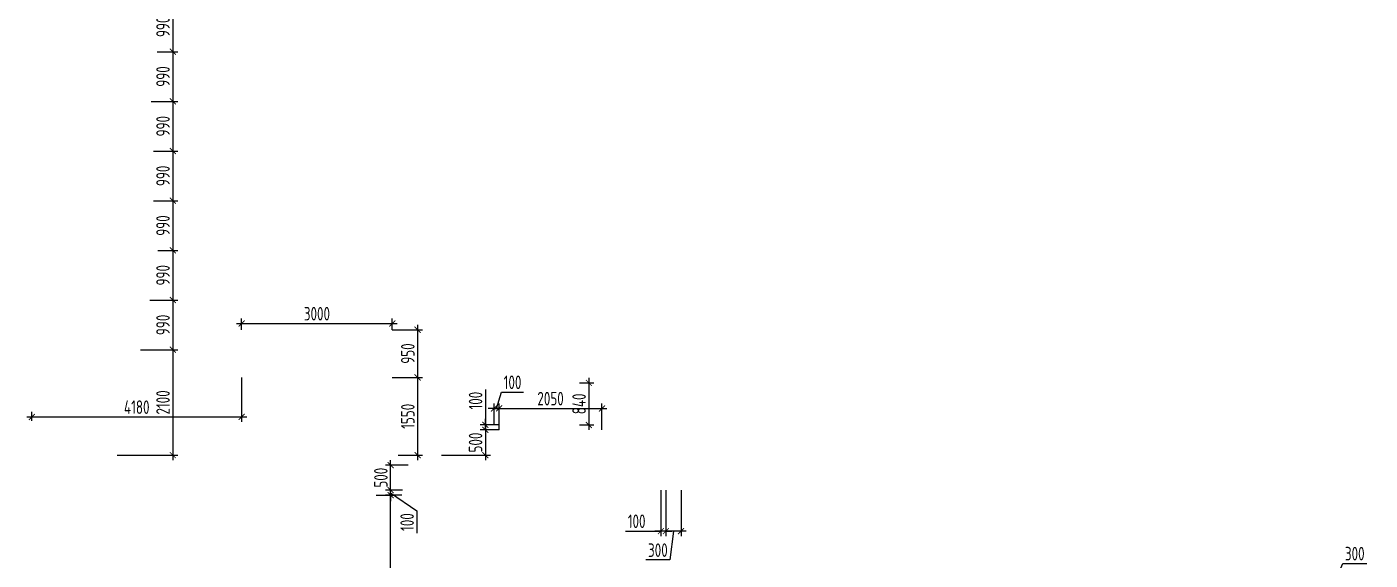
# Model space of a CAD drawing. Header units: millimetres. Extents: x -350007 to 536090, y -888 to 198380.
# Drawn here: x -77076 to -50309, y 80593 to 91221 of the extents above; entities that cross this region are included whole.
import ezdxf

# ---------------------------------------------------------------- set-up
doc = ezdxf.new("R2010")
doc.units = ezdxf.units.MM
doc.layers.add('АР_Размеры нов.', color=15, linetype='Continuous', lineweight=0)
doc.styles.add('ISOCPEUR', font='isocpeur.ttf', dxfattribs={"width": 0.7})
doc.dimstyles.new('R_100', dxfattribs={"dimtxt": 270, "dimasz": 120, "dimexe": 100, "dimexo": 0, "dimgap": 60, "dimtad": 1, "dimdec": 0, "dimrnd": 5, "dimzin": 0, "dimdsep": 46, "dimtxsty": 'ISOCPEUR', "dimblk": 'ARCHTICK', "dimcen": 0, "dimdle": 100, "dimclrd": 256, "dimclre": 256, "dimclrt": 256, "dimadec": 0, "dimazin": 0, "dimtfac": 2, "dimtdec": 0, "dimtofl": 0, "dimtmove": 1, "dimatfit": 3, "dimfxl": 1, "dimtvp": 3, "dimtolj": 1, "dimtzin": 0, "dimarcsym": 0})

# ---------------------------------------------------------------- blocks, each defined once
blk = doc.blocks.new('_ArchTick')
at = {"color": 0, "linetype": 'ByBlock', "const_width": 0.15}
blk.add_lwpolyline([(-0.5, -0.5), (0.5, 0.5)], dxfattribs=at)
blk = doc.blocks.new('*D2902')
at = {"layer": 'Defpoints', "color": 0, "ltscale": 100, "transparency": 16777216}
for p in [(-73635, 91716), (-74479, 90726), (-74168, 90726)]:
    blk.add_point(p, dxfattribs=at)
at = {"layer": 'АР_Размеры нов.', "lineweight": -2, "ltscale": 100, "transparency": 16777216}
for p, q in [((-74168, 91816), (-74168, 90626)), ((-73635, 91716), (-74268, 91716)), ((-74479, 90726), (-74068, 90726))]:
    blk.add_line(p, q, dxfattribs=at)
at = {"layer": 'АР_Размеры нов.', "lineweight": -2, "ltscale": 100, "transparency": 16777216, "xscale": 120, "yscale": 120, "zscale": 120}
for p, rotation in [((-74168, 91716), 90), ((-74168, 90726), 270)]:
    blk.add_blockref('_ArchTick', p, dxfattribs=dict(at, rotation=rotation))
at = {"layer": 'АР_Размеры нов.', "ltscale": 100, "transparency": 16777216, "insert": (-74363, 91221), "char_height": 270, "attachment_point": 5, "rotation": 90, "style": 'ISOCPEUR'}
blk.add_mtext('\\A1;990', dxfattribs=at)
blk = doc.blocks.new('*D2903')
at = {"layer": 'Defpoints', "color": 0, "ltscale": 100, "transparency": 16777216}
for p in [(-74479, 90726), (-74598, 89736), (-74168, 89736)]:
    blk.add_point(p, dxfattribs=at)
at = {"layer": 'АР_Размеры нов.', "lineweight": -2, "ltscale": 100, "transparency": 16777216}
for p, q in [((-74168, 90826), (-74168, 89636)), ((-74479, 90726), (-74068, 90726)), ((-74598, 89736), (-74068, 89736))]:
    blk.add_line(p, q, dxfattribs=at)
at = {"layer": 'АР_Размеры нов.', "lineweight": -2, "ltscale": 100, "transparency": 16777216, "xscale": 120, "yscale": 120, "zscale": 120}
for p, rotation in [((-74168, 90726), 90), ((-74168, 89736), 270)]:
    blk.add_blockref('_ArchTick', p, dxfattribs=dict(at, rotation=rotation))
at = {"layer": 'АР_Размеры нов.', "ltscale": 100, "transparency": 16777216, "insert": (-74363, 90231), "char_height": 270, "attachment_point": 5, "rotation": 90, "style": 'ISOCPEUR'}
blk.add_mtext('\\A1;990', dxfattribs=at)
blk = doc.blocks.new('*D2904')
at = {"layer": 'Defpoints', "color": 0, "ltscale": 100, "transparency": 16777216}
for p in [(-74598, 89736), (-74553, 88746), (-74168, 88746)]:
    blk.add_point(p, dxfattribs=at)
at = {"layer": 'АР_Размеры нов.', "lineweight": -2, "ltscale": 100, "transparency": 16777216}
for p, q in [((-74598, 89736), (-74068, 89736)), ((-74168, 89836), (-74168, 88646)), ((-74553, 88746), (-74068, 88746))]:
    blk.add_line(p, q, dxfattribs=at)
at = {"layer": 'АР_Размеры нов.', "lineweight": -2, "ltscale": 100, "transparency": 16777216, "xscale": 120, "yscale": 120, "zscale": 120}
for p, rotation in [((-74168, 89736), 90), ((-74168, 88746), 270)]:
    blk.add_blockref('_ArchTick', p, dxfattribs=dict(at, rotation=rotation))
at = {"layer": 'АР_Размеры нов.', "ltscale": 100, "transparency": 16777216, "insert": (-74363, 89241), "char_height": 270, "attachment_point": 5, "rotation": 90, "style": 'ISOCPEUR'}
blk.add_mtext('\\A1;990', dxfattribs=at)
blk = doc.blocks.new('*D2905')
at = {"layer": 'Defpoints', "color": 0, "ltscale": 100, "transparency": 16777216}
for p in [(-74553, 88746), (-74553, 87756), (-74168, 87756)]:
    blk.add_point(p, dxfattribs=at)
at = {"layer": 'АР_Размеры нов.', "lineweight": -2, "ltscale": 100, "transparency": 16777216}
for p, q in [((-74553, 88746), (-74068, 88746)), ((-74168, 88846), (-74168, 87656)), ((-74553, 87756), (-74068, 87756))]:
    blk.add_line(p, q, dxfattribs=at)
at = {"layer": 'АР_Размеры нов.', "lineweight": -2, "ltscale": 100, "transparency": 16777216, "xscale": 120, "yscale": 120, "zscale": 120}
for p, rotation in [((-74168, 88746), 90), ((-74168, 87756), 270)]:
    blk.add_blockref('_ArchTick', p, dxfattribs=dict(at, rotation=rotation))
at = {"layer": 'АР_Размеры нов.', "ltscale": 100, "transparency": 16777216, "insert": (-74363, 88251), "char_height": 270, "attachment_point": 5, "rotation": 90, "style": 'ISOCPEUR'}
blk.add_mtext('\\A1;990', dxfattribs=at)
blk = doc.blocks.new('*D2906')
at = {"layer": 'Defpoints', "color": 0, "ltscale": 100, "transparency": 16777216}
for p in [(-74553, 87756), (-74464, 86766), (-74168, 86766)]:
    blk.add_point(p, dxfattribs=at)
at = {"layer": 'АР_Размеры нов.', "lineweight": -2, "ltscale": 100, "transparency": 16777216}
for p, q in [((-74168, 87856), (-74168, 86666)), ((-74553, 87756), (-74068, 87756)), ((-74464, 86766), (-74068, 86766))]:
    blk.add_line(p, q, dxfattribs=at)
at = {"layer": 'АР_Размеры нов.', "lineweight": -2, "ltscale": 100, "transparency": 16777216, "xscale": 120, "yscale": 120, "zscale": 120}
for p, rotation in [((-74168, 87756), 90), ((-74168, 86766), 270)]:
    blk.add_blockref('_ArchTick', p, dxfattribs=dict(at, rotation=rotation))
at = {"layer": 'АР_Размеры нов.', "ltscale": 100, "transparency": 16777216, "insert": (-74363, 87261), "char_height": 270, "attachment_point": 5, "rotation": 90, "style": 'ISOCPEUR'}
blk.add_mtext('\\A1;990', dxfattribs=at)
blk = doc.blocks.new('*D2907')
at = {"layer": 'Defpoints', "color": 0, "ltscale": 100, "transparency": 16777216}
for p in [(-74464, 86766), (-74627, 85776), (-74168, 85776)]:
    blk.add_point(p, dxfattribs=at)
at = {"layer": 'АР_Размеры нов.', "lineweight": -2, "ltscale": 100, "transparency": 16777216}
for p, q in [((-74464, 86766), (-74068, 86766)), ((-74168, 86866), (-74168, 85676)), ((-74627, 85776), (-74068, 85776))]:
    blk.add_line(p, q, dxfattribs=at)
at = {"layer": 'АР_Размеры нов.', "lineweight": -2, "ltscale": 100, "transparency": 16777216, "xscale": 120, "yscale": 120, "zscale": 120}
for p, rotation in [((-74168, 86766), 90), ((-74168, 85776), 270)]:
    blk.add_blockref('_ArchTick', p, dxfattribs=dict(at, rotation=rotation))
at = {"layer": 'АР_Размеры нов.', "ltscale": 100, "transparency": 16777216, "insert": (-74363, 86271), "char_height": 270, "attachment_point": 5, "rotation": 90, "style": 'ISOCPEUR'}
blk.add_mtext('\\A1;990', dxfattribs=at)
blk = doc.blocks.new('*D2908')
at = {"layer": 'Defpoints', "color": 0, "ltscale": 100, "transparency": 16777216}
for p in [(-74627, 85776), (-74538, 84786), (-74168, 84786)]:
    blk.add_point(p, dxfattribs=at)
at = {"layer": 'АР_Размеры нов.', "lineweight": -2, "ltscale": 100, "transparency": 16777216}
for p, q in [((-74627, 85776), (-74068, 85776)), ((-74168, 85876), (-74168, 84686)), ((-74538, 84786), (-74068, 84786))]:
    blk.add_line(p, q, dxfattribs=at)
at = {"layer": 'АР_Размеры нов.', "lineweight": -2, "ltscale": 100, "transparency": 16777216, "xscale": 120, "yscale": 120, "zscale": 120}
for p, rotation in [((-74168, 85776), 90), ((-74168, 84786), 270)]:
    blk.add_blockref('_ArchTick', p, dxfattribs=dict(at, rotation=rotation))
at = {"layer": 'АР_Размеры нов.', "ltscale": 100, "transparency": 16777216, "insert": (-74363, 85281), "char_height": 270, "attachment_point": 5, "rotation": 90, "style": 'ISOCPEUR'}
blk.add_mtext('\\A1;990', dxfattribs=at)
blk = doc.blocks.new('*D2909')
at = {"layer": 'Defpoints', "color": 0, "ltscale": 100, "transparency": 16777216}
for p in [(-74813, 84786), (-75275, 82686), (-74168, 82686)]:
    blk.add_point(p, dxfattribs=at)
at = {"layer": 'АР_Размеры нов.', "lineweight": -2, "ltscale": 100, "transparency": 16777216}
for p, q in [((-74168, 84886), (-74168, 82586)), ((-74813, 84786), (-74068, 84786)), ((-75275, 82686), (-74068, 82686))]:
    blk.add_line(p, q, dxfattribs=at)
at = {"layer": 'АР_Размеры нов.', "lineweight": -2, "ltscale": 100, "transparency": 16777216, "xscale": 120, "yscale": 120, "zscale": 120}
for p, rotation in [((-74168, 84786), 90), ((-74168, 82686), 270)]:
    blk.add_blockref('_ArchTick', p, dxfattribs=dict(at, rotation=rotation))
at = {"layer": 'АР_Размеры нов.', "ltscale": 100, "transparency": 16777216, "insert": (-74363, 83736), "char_height": 270, "attachment_point": 5, "rotation": 90, "style": 'ISOCPEUR'}
blk.add_mtext('\\A1;2100', dxfattribs=at)
blk = doc.blocks.new('*D1864')
at = {"layer": 'Defpoints', "color": 0, "ltscale": 500, "transparency": 16777216}
for p in [(-66065, 84126), (-66065, 83288), (-65877, 83288)]:
    blk.add_point(p, dxfattribs=at)
at = {"layer": 'АР_Размеры нов.', "lineweight": -2, "ltscale": 500, "transparency": 16777216}
for p, q in [((-66065, 84126), (-65777, 84126)), ((-65877, 84226), (-65877, 83188)), ((-66065, 83288), (-65777, 83288))]:
    blk.add_line(p, q, dxfattribs=at)
at = {"layer": 'АР_Размеры нов.', "lineweight": -2, "ltscale": 500, "transparency": 16777216, "xscale": 120, "yscale": 120, "zscale": 120}
for p, rotation in [((-65877, 84126), 90), ((-65877, 83288), 270)]:
    blk.add_blockref('_ArchTick', p, dxfattribs=dict(at, rotation=rotation))
at = {"layer": 'АР_Размеры нов.', "lineweight": 13, "ltscale": 500, "transparency": 16777216, "insert": (-66072, 83707), "char_height": 270, "attachment_point": 5, "rotation": 90, "style": 'ISOCPEUR'}
blk.add_mtext('\\A1;840', dxfattribs=at)
blk = doc.blocks.new('*D1906')
at = {"layer": 'Defpoints', "color": 0, "ltscale": 500, "transparency": 16777216}
for p in [(-70115, 81886), (-69827, 81886), (-70407, 73288)]:
    blk.add_point(p, dxfattribs=at)
at = {"layer": 'АР_Размеры нов.', "lineweight": -2, "ltscale": 500, "transparency": 16777216}
for p, q in [((-69827, 73188), (-69827, 81986)), ((-70115, 81886), (-69727, 81886)), ((-70407, 73288), (-69727, 73288))]:
    blk.add_line(p, q, dxfattribs=at)
at = {"layer": 'АР_Размеры нов.', "lineweight": -2, "ltscale": 500, "transparency": 16777216, "xscale": 120, "yscale": 120, "zscale": 120}
for p, rotation in [((-69827, 81886), 90), ((-69827, 73288), 270)]:
    blk.add_blockref('_ArchTick', p, dxfattribs=dict(at, rotation=rotation))
at = {"layer": 'АР_Размеры нов.', "lineweight": 13, "ltscale": 500, "transparency": 16777216, "insert": (-70022, 77587), "char_height": 270, "attachment_point": 5, "rotation": 90, "style": 'ISOCPEUR'}
blk.add_mtext('\\A1;8600', dxfattribs=at)
blk = doc.blocks.new('*D1907')
at = {"layer": 'Defpoints', "color": 0, "ltscale": 500, "transparency": 16777216}
for p in [(-69827, 81986), (-69591, 81986), (-69604, 81886)]:
    blk.add_point(p, dxfattribs=at)
at = {"layer": 'АР_Размеры нов.', "lineweight": -2, "ltscale": 500, "transparency": 16777216}
for p, q in [((-69591, 81986), (-69927, 81986)), ((-69827, 81986), (-69827, 82106)), ((-69827, 81886), (-69827, 81986)), ((-69827, 81936), (-69304, 81573)), ((-69604, 81886), (-69927, 81886)), ((-69827, 81886), (-69827, 81766)), ((-69304, 81573), (-69304, 81132))]:
    blk.add_line(p, q, dxfattribs=at)
at = {"layer": 'АР_Размеры нов.', "lineweight": -2, "ltscale": 500, "transparency": 16777216, "xscale": 120, "yscale": 120, "zscale": 120}
for p, rotation in [((-69827, 81986), 270), ((-69827, 81886), 90)]:
    blk.add_blockref('_ArchTick', p, dxfattribs=dict(at, rotation=rotation))
at = {"layer": 'АР_Размеры нов.', "lineweight": 13, "ltscale": 500, "transparency": 16777216, "insert": (-69499, 81352), "char_height": 270, "attachment_point": 5, "rotation": 90, "style": 'ISOCPEUR'}
blk.add_mtext('\\A1;100', dxfattribs=at)
blk = doc.blocks.new('*D1908')
at = {"layer": 'Defpoints', "color": 0, "ltscale": 500, "transparency": 16777216}
for p in [(-69827, 82486), (-69476, 82486), (-69591, 81986)]:
    blk.add_point(p, dxfattribs=at)
at = {"layer": 'АР_Размеры нов.', "lineweight": -2, "ltscale": 500, "transparency": 16777216}
for p, q in [((-69476, 82486), (-69927, 82486)), ((-69827, 81886), (-69827, 82586)), ((-69591, 81986), (-69927, 81986))]:
    blk.add_line(p, q, dxfattribs=at)
at = {"layer": 'АР_Размеры нов.', "lineweight": -2, "ltscale": 500, "transparency": 16777216, "xscale": 120, "yscale": 120, "zscale": 120}
for p, rotation in [((-69827, 82486), 90), ((-69827, 81986), 270)]:
    blk.add_blockref('_ArchTick', p, dxfattribs=dict(at, rotation=rotation))
at = {"layer": 'АР_Размеры нов.', "lineweight": 13, "ltscale": 500, "transparency": 16777216, "insert": (-70022, 82236), "char_height": 270, "attachment_point": 5, "rotation": 90, "style": 'ISOCPEUR'}
blk.add_mtext('\\A1;500', dxfattribs=at)
blk = doc.blocks.new('*D1909')
at = {"layer": 'Defpoints', "color": 0, "ltscale": 500, "transparency": 16777216}
for p in [(-64341, 81986), (-64041, 81986), (-64341, 81173)]:
    blk.add_point(p, dxfattribs=at)
at = {"layer": 'АР_Размеры нов.', "lineweight": -2, "ltscale": 500, "transparency": 16777216}
for p, q in [((-64341, 81986), (-64341, 81073)), ((-64041, 81986), (-64041, 81073)), ((-63941, 81173), (-64441, 81173)), ((-64191, 81173), (-64262, 80597)), ((-64262, 80597), (-64742, 80597))]:
    blk.add_line(p, q, dxfattribs=at)
at = {"layer": 'АР_Размеры нов.', "lineweight": -2, "ltscale": 500, "transparency": 16777216, "xscale": 120, "yscale": 120, "zscale": 120, "rotation": 180}
blk.add_blockref('_ArchTick', (-64341, 81173), dxfattribs=at)
at = {"layer": 'АР_Размеры нов.', "lineweight": -2, "ltscale": 500, "transparency": 16777216, "xscale": 120, "yscale": 120, "zscale": 120}
blk.add_blockref('_ArchTick', (-64041, 81173), dxfattribs=at)
at = {"layer": 'АР_Размеры нов.', "lineweight": 13, "ltscale": 500, "transparency": 16777216, "insert": (-64502, 80792), "char_height": 270, "attachment_point": 5, "style": 'ISOCPEUR'}
blk.add_mtext('\\A1;300', dxfattribs=at)
blk = doc.blocks.new('*D1910')
at = {"layer": 'Defpoints', "color": 0, "ltscale": 500, "transparency": 16777216}
for p in [(-64441, 81986), (-64341, 81986), (-64441, 81173)]:
    blk.add_point(p, dxfattribs=at)
at = {"layer": 'АР_Размеры нов.', "lineweight": -2, "ltscale": 500, "transparency": 16777216}
for p, q in [((-64441, 81986), (-64441, 81073)), ((-64341, 81986), (-64341, 81073)), ((-65146, 81173), (-64441, 81173)), ((-64441, 81173), (-64561, 81173)), ((-64341, 81173), (-64441, 81173)), ((-64341, 81173), (-64221, 81173))]:
    blk.add_line(p, q, dxfattribs=at)
at = {"layer": 'АР_Размеры нов.', "lineweight": -2, "ltscale": 500, "transparency": 16777216, "xscale": 120, "yscale": 120, "zscale": 120}
blk.add_blockref('_ArchTick', (-64441, 81173), dxfattribs=at)
at = {"layer": 'АР_Размеры нов.', "lineweight": -2, "ltscale": 500, "transparency": 16777216, "xscale": 120, "yscale": 120, "zscale": 120, "rotation": 180}
blk.add_blockref('_ArchTick', (-64341, 81173), dxfattribs=at)
at = {"layer": 'АР_Размеры нов.', "lineweight": 13, "ltscale": 500, "transparency": 16777216, "insert": (-64925, 81368), "char_height": 270, "attachment_point": 5, "style": 'ISOCPEUR'}
blk.add_mtext('\\A1;100', dxfattribs=at)
blk = doc.blocks.new('*D1824')
at = {"layer": 'Defpoints', "color": 0, "ltscale": 500, "transparency": 16777216}
for p in [(-51136, 80217), (-51136, 79198), (-50836, 79198)]:
    blk.add_point(p, dxfattribs=at)
at = {"layer": 'АР_Размеры нов.', "lineweight": -2, "ltscale": 500, "transparency": 16777216}
for p, q in [((-51136, 79198), (-51136, 80317)), ((-50986, 80217), (-50856, 80528)), ((-50856, 80528), (-50377, 80528)), ((-50836, 79198), (-50836, 80317)), ((-50736, 80217), (-51236, 80217))]:
    blk.add_line(p, q, dxfattribs=at)
at = {"layer": 'АР_Размеры нов.', "lineweight": -2, "ltscale": 500, "transparency": 16777216, "xscale": 120, "yscale": 120, "zscale": 120, "rotation": 180}
blk.add_blockref('_ArchTick', (-51136, 80217), dxfattribs=at)
at = {"layer": 'АР_Размеры нов.', "lineweight": -2, "ltscale": 500, "transparency": 16777216, "xscale": 120, "yscale": 120, "zscale": 120}
blk.add_blockref('_ArchTick', (-50836, 80217), dxfattribs=at)
at = {"layer": 'АР_Размеры нов.', "lineweight": 13, "ltscale": 500, "transparency": 16777216, "insert": (-50616, 80723), "char_height": 270, "attachment_point": 5, "style": 'ISOCPEUR'}
blk.add_mtext('\\A1;300', dxfattribs=at)
blk = doc.blocks.new('*D2283')
at = {"layer": 'Defpoints', "color": 0, "ltscale": 500, "transparency": 16777216}
for p in [(-65616, 83617), (-67666, 83188), (-65616, 83188)]:
    blk.add_point(p, dxfattribs=at)
at = {"layer": 'АР_Размеры нов.', "lineweight": -2, "ltscale": 500, "transparency": 16777216}
for p, q in [((-67766, 83617), (-65516, 83617)), ((-67666, 83188), (-67666, 83717)), ((-65616, 83188), (-65616, 83717))]:
    blk.add_line(p, q, dxfattribs=at)
at = {"layer": 'АР_Размеры нов.', "lineweight": -2, "ltscale": 500, "transparency": 16777216, "xscale": 120, "yscale": 120, "zscale": 120, "rotation": 180}
blk.add_blockref('_ArchTick', (-67666, 83617), dxfattribs=at)
at = {"layer": 'АР_Размеры нов.', "lineweight": -2, "ltscale": 500, "transparency": 16777216, "xscale": 120, "yscale": 120, "zscale": 120}
blk.add_blockref('_ArchTick', (-65616, 83617), dxfattribs=at)
at = {"layer": 'АР_Размеры нов.', "lineweight": 13, "ltscale": 500, "transparency": 16777216, "insert": (-66641, 83812), "char_height": 270, "attachment_point": 5, "style": 'ISOCPEUR'}
blk.add_mtext('\\A1;2050', dxfattribs=at)
blk = doc.blocks.new('*D2284')
at = {"layer": 'Defpoints', "color": 0, "ltscale": 500, "transparency": 16777216}
for p in [(-67766, 83617), (-67766, 83288), (-67666, 83188)]:
    blk.add_point(p, dxfattribs=at)
at = {"layer": 'АР_Размеры нов.', "lineweight": -2, "ltscale": 500, "transparency": 16777216}
for p, q in [((-67716, 83617), (-67618, 83942)), ((-67618, 83942), (-67177, 83942)), ((-67766, 83617), (-67886, 83617)), ((-67766, 83288), (-67766, 83717)), ((-67666, 83617), (-67766, 83617)), ((-67666, 83188), (-67666, 83717)), ((-67666, 83617), (-67546, 83617))]:
    blk.add_line(p, q, dxfattribs=at)
at = {"layer": 'АР_Размеры нов.', "lineweight": -2, "ltscale": 500, "transparency": 16777216, "xscale": 120, "yscale": 120, "zscale": 120}
blk.add_blockref('_ArchTick', (-67766, 83617), dxfattribs=at)
at = {"layer": 'АР_Размеры нов.', "lineweight": -2, "ltscale": 500, "transparency": 16777216, "xscale": 120, "yscale": 120, "zscale": 120, "rotation": 180}
blk.add_blockref('_ArchTick', (-67666, 83617), dxfattribs=at)
at = {"layer": 'АР_Размеры нов.', "lineweight": 13, "ltscale": 500, "transparency": 16777216, "insert": (-67398, 84137), "char_height": 270, "attachment_point": 5, "style": 'ISOCPEUR'}
blk.add_mtext('\\A1;100', dxfattribs=at)
blk = doc.blocks.new('*D2285')
at = {"layer": 'Defpoints', "color": 0, "ltscale": 500, "transparency": 16777216}
for p in [(-67666, 83188), (-68816, 82686), (-67940, 82686)]:
    blk.add_point(p, dxfattribs=at)
at = {"layer": 'АР_Размеры нов.', "lineweight": -2, "ltscale": 500, "transparency": 16777216}
for p, q in [((-67940, 83288), (-67940, 82586)), ((-67666, 83188), (-68040, 83188)), ((-68816, 82686), (-67840, 82686))]:
    blk.add_line(p, q, dxfattribs=at)
at = {"layer": 'АР_Размеры нов.', "lineweight": -2, "ltscale": 500, "transparency": 16777216, "xscale": 120, "yscale": 120, "zscale": 120}
for p, rotation in [((-67940, 83188), 90), ((-67940, 82686), 270)]:
    blk.add_blockref('_ArchTick', p, dxfattribs=dict(at, rotation=rotation))
at = {"layer": 'АР_Размеры нов.', "lineweight": 13, "ltscale": 500, "transparency": 16777216, "insert": (-68135, 82937), "char_height": 270, "attachment_point": 5, "rotation": 90, "style": 'ISOCPEUR'}
blk.add_mtext('\\A1;500', dxfattribs=at)
blk = doc.blocks.new('*D2290')
at = {"layer": 'Defpoints', "color": 0, "ltscale": 500, "transparency": 16777216}
for p in [(-67940, 83288), (-67666, 83288), (-67666, 83188)]:
    blk.add_point(p, dxfattribs=at)
at = {"layer": 'АР_Размеры нов.', "lineweight": -2, "ltscale": 500, "transparency": 16777216}
for p, q in [((-67940, 83993), (-67940, 83288)), ((-67666, 83288), (-68040, 83288)), ((-67940, 83288), (-67940, 83408)), ((-67940, 83188), (-67940, 83288)), ((-67666, 83188), (-68040, 83188)), ((-67940, 83188), (-67940, 83068))]:
    blk.add_line(p, q, dxfattribs=at)
at = {"layer": 'АР_Размеры нов.', "lineweight": -2, "ltscale": 500, "transparency": 16777216, "xscale": 120, "yscale": 120, "zscale": 120}
for p, rotation in [((-67940, 83288), 270), ((-67940, 83188), 90)]:
    blk.add_blockref('_ArchTick', p, dxfattribs=dict(at, rotation=rotation))
at = {"layer": 'АР_Размеры нов.', "lineweight": 13, "ltscale": 500, "transparency": 16777216, "insert": (-68135, 83772), "char_height": 270, "attachment_point": 5, "rotation": 90, "style": 'ISOCPEUR'}
blk.add_mtext('\\A1;100', dxfattribs=at)
blk = doc.blocks.new('*D2291')
at = {"layer": 'Defpoints', "color": 0, "ltscale": 500, "transparency": 16777216}
for p in [(-72796, 85185), (-69796, 85309), (-69796, 85185)]:
    blk.add_point(p, dxfattribs=at)
at = {"layer": 'АР_Размеры нов.', "lineweight": -2, "ltscale": 500, "transparency": 16777216}
for p, q in [((-72796, 85185), (-72796, 85409)), ((-69796, 85185), (-69796, 85409)), ((-72896, 85309), (-69696, 85309))]:
    blk.add_line(p, q, dxfattribs=at)
at = {"layer": 'АР_Размеры нов.', "lineweight": -2, "ltscale": 500, "transparency": 16777216, "xscale": 120, "yscale": 120, "zscale": 120, "rotation": 180}
blk.add_blockref('_ArchTick', (-72796, 85309), dxfattribs=at)
at = {"layer": 'АР_Размеры нов.', "lineweight": -2, "ltscale": 500, "transparency": 16777216, "xscale": 120, "yscale": 120, "zscale": 120}
blk.add_blockref('_ArchTick', (-69796, 85309), dxfattribs=at)
at = {"layer": 'АР_Размеры нов.', "lineweight": 13, "ltscale": 500, "transparency": 16777216, "insert": (-71296, 85504), "char_height": 270, "attachment_point": 5, "style": 'ISOCPEUR'}
blk.add_mtext('\\A1;3000', dxfattribs=at)
blk = doc.blocks.new('*D2292')
at = {"layer": 'Defpoints', "color": 0, "ltscale": 500, "transparency": 16777216}
for p in [(-72796, 84235), (-76976, 83368), (-72796, 83447)]:
    blk.add_point(p, dxfattribs=at)
at = {"layer": 'АР_Размеры нов.', "lineweight": -2, "ltscale": 500, "transparency": 16777216}
for p, q in [((-72796, 84235), (-72796, 83347)), ((-76976, 83368), (-76976, 83547)), ((-77076, 83447), (-72696, 83447))]:
    blk.add_line(p, q, dxfattribs=at)
at = {"layer": 'АР_Размеры нов.', "lineweight": -2, "ltscale": 500, "transparency": 16777216, "xscale": 120, "yscale": 120, "zscale": 120, "rotation": 180}
blk.add_blockref('_ArchTick', (-76976, 83447), dxfattribs=at)
at = {"layer": 'АР_Размеры нов.', "lineweight": -2, "ltscale": 500, "transparency": 16777216, "xscale": 120, "yscale": 120, "zscale": 120}
blk.add_blockref('_ArchTick', (-72796, 83447), dxfattribs=at)
at = {"layer": 'АР_Размеры нов.', "lineweight": 13, "ltscale": 500, "transparency": 16777216, "insert": (-74886, 83642), "char_height": 270, "attachment_point": 5, "style": 'ISOCPEUR'}
blk.add_mtext('\\A1;4180', dxfattribs=at)
blk = doc.blocks.new('*D4156')
at = {"layer": 'Defpoints', "color": 0, "transparency": 16777216}
for p in [(-69796, 85185), (-69796, 84235), (-69290, 84235)]:
    blk.add_point(p, dxfattribs=at)
at = {"layer": 'АР_Размеры нов.', "lineweight": -2, "transparency": 16777216}
for p, q in [((-69796, 85185), (-69190, 85185)), ((-69290, 85285), (-69290, 84135)), ((-69796, 84235), (-69190, 84235))]:
    blk.add_line(p, q, dxfattribs=at)
at = {"layer": 'АР_Размеры нов.', "lineweight": -2, "transparency": 16777216, "xscale": 120, "yscale": 120, "zscale": 120}
for p, rotation in [((-69290, 85185), 90), ((-69290, 84235), 270)]:
    blk.add_blockref('_ArchTick', p, dxfattribs=dict(at, rotation=rotation))
at = {"layer": 'АР_Размеры нов.', "transparency": 16777216, "insert": (-69485, 84710), "char_height": 270, "attachment_point": 5, "rotation": 90, "style": 'ISOCPEUR'}
blk.add_mtext('\\A1;950', dxfattribs=at)
blk = doc.blocks.new('*D4157')
at = {"layer": 'Defpoints', "color": 0, "transparency": 16777216}
for p in [(-69796, 84235), (-69675, 82686), (-69290, 82686)]:
    blk.add_point(p, dxfattribs=at)
at = {"layer": 'АР_Размеры нов.', "lineweight": -2, "transparency": 16777216}
for p, q in [((-69290, 84335), (-69290, 82586)), ((-69796, 84235), (-69190, 84235)), ((-69675, 82686), (-69190, 82686))]:
    blk.add_line(p, q, dxfattribs=at)
at = {"layer": 'АР_Размеры нов.', "lineweight": -2, "transparency": 16777216, "xscale": 120, "yscale": 120, "zscale": 120}
for p, rotation in [((-69290, 84235), 90), ((-69290, 82686), 270)]:
    blk.add_blockref('_ArchTick', p, dxfattribs=dict(at, rotation=rotation))
at = {"layer": 'АР_Размеры нов.', "transparency": 16777216, "insert": (-69485, 83460), "char_height": 270, "attachment_point": 5, "rotation": 90, "style": 'ISOCPEUR'}
blk.add_mtext('\\A1;1550', dxfattribs=at)

msp = doc.modelspace()

# ---------------------------------------------------------------- dimensions: what is measured, and where the dimension line sits
at = {"layer": 'АР_Размеры нов.', "ltscale": 100}
for base, p1, p2, picture, middle in [((-74168.1, 90725.7), (-73635, 91715.7), (-74479, 90725.7), '*D2902', (-74363.1, 91220.7)), ((-74168.1, 89735.7), (-74479, 90725.7), (-74597.5, 89735.7), '*D2903', (-74363.1, 90230.7)), ((-74168.1, 88745.7), (-74597.5, 89735.7), (-74553.1, 88745.7), '*D2904', (-74363.1, 89240.7)), ((-74168.1, 87755.7), (-74553.1, 88745.7), (-74553.1, 87755.7), '*D2905', (-74363.1, 88250.7)), ((-74168.1, 86765.7), (-74553.1, 87755.7), (-74464.2, 86765.7), '*D2906', (-74363.1, 87260.7)), ((-74168.1, 85775.7), (-74464.2, 86765.7), (-74627.1, 85775.7), '*D2907', (-74363.1, 86270.7)), ((-74168.1, 84785.7), (-74627.1, 85775.7), (-74538.4, 84785.7), '*D2908', (-74363.1, 85280.7)), ((-74168.1, 82685.7), (-74812.7, 84785.7), (-75274.6, 82685.7), '*D2909', (-74363.1, 83735.7))]:
    dim = msp.add_linear_dim(base=base, p1=p1, p2=p2, angle=90, dimstyle='R_100', override={"dimpost": '\\X', "dimfxl": 2.5, "dimarcsym": 2}, dxfattribs=at)
    dim.commit()
    dim.dimension.update_dxf_attribs({"geometry": picture, "text_midpoint": middle})
at = {"layer": 'АР_Размеры нов.', "lineweight": 13, "ltscale": 500}
for base, p1, p2, picture, middle in [((-69795.9, 85308.8), (-72795.9, 85185.3), (-69795.9, 85185.3), '*D2291', (-71295.9, 85503.8)), ((-67765.9, 83617.3), (-67665.9, 83188.1), (-67765.9, 83288.1), '*D2284', (-67558.4, 84137.3)), ((-72795.9, 83447.5), (-76975.9, 83368.5), (-72795.9, 84235.3), '*D2292', (-74885.9, 83642.5)), ((-65615.9, 83617.3), (-67665.9, 83188.1), (-65615.9, 83188.1), '*D2283', (-66640.9, 83812.3))]:
    dim = msp.add_linear_dim(base=base, p1=p1, p2=p2, dimstyle='R_100', override={"dimpost": '\\X'}, dxfattribs=at)
    dim.commit()
    dim.dimension.update_dxf_attribs({"geometry": picture, "text_midpoint": middle})
at = {"layer": 'АР_Размеры нов.'}
for base, p1, p2, picture, middle in [((-69289.8, 84235.3), (-69795.9, 85185.3), (-69795.9, 84235.3), '*D4156', (-69484.8, 84710.3)), ((-69289.8, 82685.7), (-69795.9, 84235.3), (-69675.3, 82685.7), '*D4157', (-69484.8, 83460.5))]:
    dim = msp.add_linear_dim(base=base, p1=p1, p2=p2, angle=90, dimstyle='R_100', override={"dimpost": '\\X'}, dxfattribs=at)
    dim.commit()
    dim.dimension.update_dxf_attribs({"geometry": picture, "text_midpoint": middle})
at = {"layer": 'АР_Размеры нов.', "lineweight": 13, "ltscale": 500}
for base, p1, p2, picture, middle in [((-67940.5, 83288.1), (-67665.9, 83188.1), (-67665.9, 83288.1), '*D2290', (-68132.6, 83772.3)), ((-69826.9, 81986.1), (-69604, 81886.1), (-69591.2, 81986.1), '*D1907', (-69303.8, 81513.1))]:
    dim = msp.add_linear_dim(base=base, p1=p1, p2=p2, angle=90, dimstyle='R_100', override={"dimpost": '\\X'}, dxfattribs=at)
    dim.commit()
    dim.dimension.update_dxf_attribs({"geometry": picture, "text_midpoint": middle, "dimtype": 160})
for base, p1, p2, picture, middle in [((-65877.1, 83288.1), (-66064.9, 84125.7), (-66064.9, 83288.1), '*D1864', (-66072.1, 83706.9)), ((-67940.5, 82685.7), (-67665.9, 83188.1), (-68815.7, 82685.7), '*D2285', (-68135.5, 82936.9)), ((-69826.9, 82485.7), (-69591.2, 81986.1), (-69476.2, 82485.7), '*D1908', (-70021.9, 82235.9)), ((-69826.9, 81886.1), (-70407, 73287.5), (-70114.5, 81886.1), '*D1906', (-70021.9, 77586.8))]:
    dim = msp.add_linear_dim(base=base, p1=p1, p2=p2, angle=90, dimstyle='R_100', override={"dimpost": '\\X'}, dxfattribs=at)
    dim.commit()
    dim.dimension.update_dxf_attribs({"geometry": picture, "text_midpoint": middle})
for base, p1, p2, picture, middle in [((-64440.7, 81172.6), (-64340.7, 81986.1), (-64440.7, 81986.1), '*D1910', (-64925.3, 81076.4)), ((-64340.7, 81172.6), (-64040.7, 81986.1), (-64340.7, 81986.1), '*D1909', (-64322.4, 80596.7)), ((-51135.7, 80217.5), (-50835.8, 79198.5), (-51135.7, 79198.5), '*D1824', (-50795.7, 80527.9))]:
    dim = msp.add_linear_dim(base=base, p1=p1, p2=p2, dimstyle='R_100', override={"dimpost": '\\X'}, dxfattribs=at)
    dim.commit()
    dim.dimension.update_dxf_attribs({"geometry": picture, "text_midpoint": middle, "dimtype": 160})

doc.saveas('drawing.dxf')
